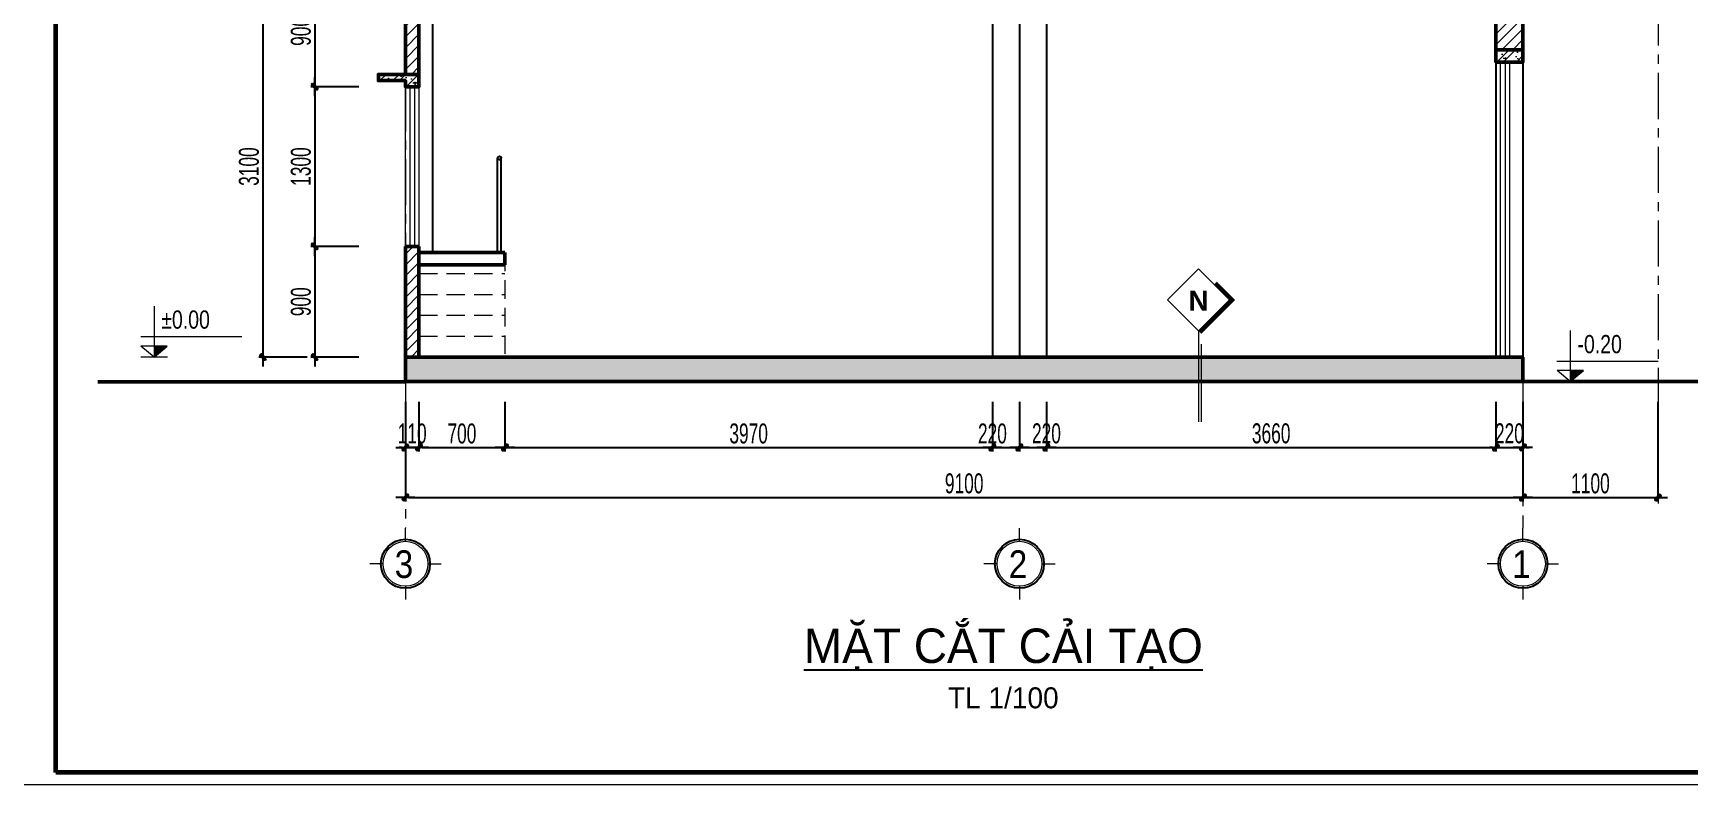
# Model space of a CAD drawing. Header units: millimetres. Extents: x 596422 to 1674380, y -367470 to 58862.
# Drawn here: x 881858 to 895342, y -32063 to -25945 of the extents above; entities that cross this region are included whole.
import ezdxf
from ezdxf.enums import TextEntityAlignment as Align

# ---------------------------------------------------------------- set-up
doc = ezdxf.new("R2010")
doc.units = ezdxf.units.MM
doc.header["$LTSCALE"] = 600
doc.header["$MEASUREMENT"] = 0
doc.linetypes.add('CENTER', pattern=[2, 1.25, -0.25, 0.25, -0.25])
doc.linetypes.add('HIDDEN', pattern=[0.375, 0.25, -0.125])
doc.layers.get('0').update_dxf_attribs({"lineweight": 0})
doc.layers.get('Defpoints').update_dxf_attribs({"lineweight": 0})
for name, color, linetype, lineweight in [('EG Dim', 8, 'Continuous', 18), ('EG Text2', 7, 'Continuous', 18), ('ISO', 33, 'Continuous', 15), ('LC Hatch', 252, 'Continuous', 9), ('LC ISO', 153, 'Continuous', 13), ('LC Net manh', 9, 'Continuous', 5), ('LC Net thay', 7, 'Continuous', 25), ('LC Text1', 3, 'Continuous', 20), ('LC Text2', 7, 'Continuous', 25), ('NET KY HIEU', 31, 'Continuous', 20), ('truc', 76, 'CENTER', 9), ('VAT DUNG TV', 253, 'Continuous', 9), ('wall', 30, 'Continuous', 50)]:
    doc.layers.add(name, color=color, linetype=linetype, lineweight=lineweight)
doc.layers.add('Khungten_LCDI', color=7, linetype='Continuous')
doc.layers.add('Kichthuoc', color=9, linetype='Continuous')
doc.styles.add('CHU THUONG', font='chhbg.shx', dxfattribs={"width": 0.8, "height": 220})
doc.styles.add('CHU TO', font='VHARIALB.TTF')
doc.styles.add('EG 1', font='VHAVANB.TTF')
doc.styles.add('HOATBIF', font='hoatbif.shx', dxfattribs={"width": 0.65})
doc.styles.add('Khungten', font='VHAVAN.TTF', dxfattribs={"width": 0.9, "height": 5000})
doc.styles.add('LC 1', font='VHAVANB.TTF')
doc.styles.add('Title', font='VHAVAN.TTF', dxfattribs={"width": 0.8})
doc.dimstyles.new('1-100', dxfattribs={"dimscale": 300, "dimtxt": 1.2, "dimasz": 0.25, "dimexe": 0.5, "dimexo": 0, "dimgap": 0.3, "dimtad": 1, "dimdec": 0, "dimzin": 0, "dimdsep": 46, "dimtxsty": 'HOATBIF', "dimblk1": 'DOT', "dimblk2": 'DOT', "dimsah": 1, "dimcen": -1, "dimdle": 1, "dimclrd": 256, "dimclre": 256, "dimclrt": 4, "dimadec": 3, "dimazin": 2, "dimtfac": 0.333333, "dimtdec": 0, "dimtix": 1, "dimtmove": 2, "dimatfit": 3, "dimldrblk": 'DOT', "dimfxl": 1, "dimtvp": 0.833333, "dimtolj": 1, "dimtzin": 0, "dimarcsym": 0})

# ---------------------------------------------------------------- blocks, each defined once
blk = doc.blocks.new('TTRUC')
at = {"layer": 'ISO'}
for p, q in [((0, 6.37), (0, 10.13)), ((-6.37, 0), (-10.13, 0)), ((6.37, 0), (10.13, 0)), ((0, -6.37), (0, -10.13))]:
    blk.add_line(p, q, dxfattribs=at)
blk.add_circle((0, 0), 6.37, dxfattribs=at)
at = {"layer": 'Kichthuoc'}
blk.add_circle((0, 0), 6.95, dxfattribs=at)
blk = doc.blocks.new('DOT')
at = {"layer": 'Kichthuoc'}
blk.add_line((-3, 0), (3, 0), dxfattribs=at)
at = {"layer": 'Kichthuoc', "color": 4}
blk.add_line((-1, -1), (1, 1), dxfattribs=at)
blk.add_lwpolyline([(0.5, 1), (-1, -0.5), (-0.5, -1), (1, 0.5)], close=True, dxfattribs=at)
blk = doc.blocks.new('*D506')
at = {"layer": 'Defpoints', "color": 0, "transparency": 16777216}
for p in [(885700, -28946), (889670, -28945), (889670, -29317)]:
    blk.add_point(p, dxfattribs=at)
at = {"layer": 'EG Dim', "lineweight": -2, "transparency": 16777216}
for p, q in [((885700, -28946), (885700, -29350)), ((889670, -28945), (889670, -29350)), ((885726, -29317), (889644, -29317))]:
    blk.add_line(p, q, dxfattribs=at)
at = {"layer": 'EG Dim', "lineweight": -2, "transparency": 16777216, "xscale": 26, "yscale": 26, "zscale": 26, "rotation": 180}
blk.add_blockref('DOT', (885700, -29317), dxfattribs=at)
at = {"layer": 'EG Dim', "lineweight": -2, "transparency": 16777216, "xscale": 26, "yscale": 26, "zscale": 26}
blk.add_blockref('DOT', (889670, -29317), dxfattribs=at)
at = {"layer": 'EG Dim', "color": 4, "transparency": 16777216, "insert": (887685, -29204), "char_height": 162.5, "attachment_point": 5, "style": 'HOATBIF'}
blk.add_mtext('\\A1;3970', dxfattribs=at)
blk = doc.blocks.new('_Dot')
at = {"color": 0, "linetype": 'ByBlock', "lineweight": -2}
blk.add_line((-0.5, 0), (-1, 0), dxfattribs=at)
at = {"color": 0, "linetype": 'ByBlock', "const_width": 0.5}
blk.add_lwpolyline([(-0.25, 0, 1), (0.25, 0, 1)], format="xyb", close=True, dxfattribs=at)
blk = doc.blocks.new('*D498')
at = {"layer": 'Defpoints', "color": 0, "transparency": 16777216}
for p in [(890110, -28945), (893770, -28945), (893770, -29317)]:
    blk.add_point(p, dxfattribs=at)
at = {"layer": 'EG Dim', "lineweight": -2, "transparency": 16777216}
for p, q in [((890110, -28945), (890110, -29349)), ((893770, -28945), (893770, -29349)), ((890136, -29317), (893744, -29317))]:
    blk.add_line(p, q, dxfattribs=at)
at = {"layer": 'EG Dim', "lineweight": -2, "transparency": 16777216, "xscale": 26, "yscale": 26, "zscale": 26, "rotation": 180}
blk.add_blockref('DOT', (890110, -29317), dxfattribs=at)
at = {"layer": 'EG Dim', "lineweight": -2, "transparency": 16777216, "xscale": 26, "yscale": 26, "zscale": 26}
blk.add_blockref('DOT', (893770, -29317), dxfattribs=at)
at = {"layer": 'EG Dim', "color": 4, "transparency": 16777216, "insert": (891940, -29203), "char_height": 162.5, "attachment_point": 5, "style": 'HOATBIF'}
blk.add_mtext('\\A1;3660', dxfattribs=at)
blk = doc.blocks.new('*D499')
at = {"layer": 'Defpoints', "color": 0, "transparency": 16777216}
for p in [(884890, -28946), (893990, -28945), (893990, -29724)]:
    blk.add_point(p, dxfattribs=at)
at = {"layer": 'EG Dim', "lineweight": -2, "transparency": 16777216}
for p, q in [((884890, -28946), (884890, -29756)), ((893990, -28945), (893990, -29756)), ((884916, -29724), (893964, -29724))]:
    blk.add_line(p, q, dxfattribs=at)
at = {"layer": 'EG Dim', "lineweight": -2, "transparency": 16777216, "xscale": 26, "yscale": 26, "zscale": 26, "rotation": 180}
blk.add_blockref('DOT', (884890, -29724), dxfattribs=at)
at = {"layer": 'EG Dim', "lineweight": -2, "transparency": 16777216, "xscale": 26, "yscale": 26, "zscale": 26}
blk.add_blockref('DOT', (893990, -29724), dxfattribs=at)
at = {"layer": 'EG Dim', "color": 4, "transparency": 16777216, "insert": (889440, -29610), "char_height": 162.5, "attachment_point": 5, "style": 'HOATBIF'}
blk.add_mtext('\\A1;9100', dxfattribs=at)
blk = doc.blocks.new('*D500')
at = {"layer": 'Defpoints', "color": 0, "transparency": 16777216}
for p in [(884890, -28946), (885000, -28946), (885000, -29317)]:
    blk.add_point(p, dxfattribs=at)
at = {"layer": 'EG Dim', "lineweight": -2, "transparency": 16777216}
for p, q in [((884890, -28946), (884890, -29350)), ((885000, -28946), (885000, -29350)), ((884864, -29317), (884838, -29317)), ((884890, -29317), (885000, -29317)), ((885026, -29317), (885052, -29317))]:
    blk.add_line(p, q, dxfattribs=at)
at = {"layer": 'EG Dim', "lineweight": -2, "transparency": 16777216, "xscale": 26, "yscale": 26, "zscale": 26}
blk.add_blockref('DOT', (884890, -29317), dxfattribs=at)
at = {"layer": 'EG Dim', "lineweight": -2, "transparency": 16777216, "xscale": 26, "yscale": 26, "zscale": 26, "rotation": 180}
blk.add_blockref('DOT', (885000, -29317), dxfattribs=at)
at = {"layer": 'EG Dim', "color": 4, "transparency": 16777216, "insert": (884945, -29204), "char_height": 162.5, "attachment_point": 5, "style": 'HOATBIF'}
blk.add_mtext('\\A1;110', dxfattribs=at)
blk = doc.blocks.new('*D501')
at = {"layer": 'Defpoints', "color": 0, "transparency": 16777216}
for p in [(893770, -28945), (893990, -28945), (893990, -29317)]:
    blk.add_point(p, dxfattribs=at)
at = {"layer": 'EG Dim', "lineweight": -2, "transparency": 16777216}
for p, q in [((893770, -28945), (893770, -29349)), ((893990, -28945), (893990, -29349)), ((893744, -29317), (893718, -29317)), ((893770, -29317), (893990, -29317)), ((894016, -29317), (894042, -29317))]:
    blk.add_line(p, q, dxfattribs=at)
at = {"layer": 'EG Dim', "lineweight": -2, "transparency": 16777216, "xscale": 26, "yscale": 26, "zscale": 26}
blk.add_blockref('DOT', (893770, -29317), dxfattribs=at)
at = {"layer": 'EG Dim', "lineweight": -2, "transparency": 16777216, "xscale": 26, "yscale": 26, "zscale": 26, "rotation": 180}
blk.add_blockref('DOT', (893990, -29317), dxfattribs=at)
at = {"layer": 'EG Dim', "color": 4, "transparency": 16777216, "insert": (893880, -29203), "char_height": 162.5, "attachment_point": 5, "style": 'HOATBIF'}
blk.add_mtext('\\A1;220', dxfattribs=at)
blk = doc.blocks.new('*D502')
at = {"layer": 'Defpoints', "color": 0, "transparency": 16777216}
for p in [(889670, -28945), (889890, -28945), (889890, -29317)]:
    blk.add_point(p, dxfattribs=at)
at = {"layer": 'EG Dim', "lineweight": -2, "transparency": 16777216}
for p, q in [((889670, -28945), (889670, -29350)), ((889890, -28945), (889890, -29350)), ((889696, -29317), (889864, -29317))]:
    blk.add_line(p, q, dxfattribs=at)
at = {"layer": 'EG Dim', "lineweight": -2, "transparency": 16777216, "xscale": 26, "yscale": 26, "zscale": 26, "rotation": 180}
blk.add_blockref('DOT', (889670, -29317), dxfattribs=at)
at = {"layer": 'EG Dim', "lineweight": -2, "transparency": 16777216, "xscale": 26, "yscale": 26, "zscale": 26}
blk.add_blockref('DOT', (889890, -29317), dxfattribs=at)
at = {"layer": 'EG Dim', "color": 4, "transparency": 16777216, "insert": (889670, -29204), "char_height": 162.5, "attachment_point": 5, "style": 'HOATBIF'}
blk.add_mtext('\\A1;220', dxfattribs=at)
blk = doc.blocks.new('*D503')
at = {"layer": 'Defpoints', "color": 0, "transparency": 16777216}
for p in [(885000, -28946), (885700, -28946), (885700, -29317)]:
    blk.add_point(p, dxfattribs=at)
at = {"layer": 'EG Dim', "lineweight": -2, "transparency": 16777216}
for p, q in [((885000, -28946), (885000, -29350)), ((885700, -28946), (885700, -29350)), ((885026, -29317), (885674, -29317))]:
    blk.add_line(p, q, dxfattribs=at)
at = {"layer": 'EG Dim', "lineweight": -2, "transparency": 16777216, "xscale": 26, "yscale": 26, "zscale": 26, "rotation": 180}
blk.add_blockref('DOT', (885000, -29317), dxfattribs=at)
at = {"layer": 'EG Dim', "lineweight": -2, "transparency": 16777216, "xscale": 26, "yscale": 26, "zscale": 26}
blk.add_blockref('DOT', (885700, -29317), dxfattribs=at)
at = {"layer": 'EG Dim', "color": 4, "transparency": 16777216, "insert": (885350, -29204), "char_height": 162.5, "attachment_point": 5, "style": 'HOATBIF'}
blk.add_mtext('\\A1;700', dxfattribs=at)
blk = doc.blocks.new('*D504')
at = {"layer": 'Defpoints', "color": 0, "transparency": 16777216}
for p in [(889890, -28945), (890110, -28945), (890110, -29317)]:
    blk.add_point(p, dxfattribs=at)
at = {"layer": 'EG Dim', "lineweight": -2, "transparency": 16777216}
for p, q in [((889890, -28945), (889890, -29350)), ((890110, -28945), (890110, -29350)), ((889916, -29317), (890084, -29317))]:
    blk.add_line(p, q, dxfattribs=at)
at = {"layer": 'EG Dim', "lineweight": -2, "transparency": 16777216, "xscale": 26, "yscale": 26, "zscale": 26, "rotation": 180}
blk.add_blockref('DOT', (889890, -29317), dxfattribs=at)
at = {"layer": 'EG Dim', "lineweight": -2, "transparency": 16777216, "xscale": 26, "yscale": 26, "zscale": 26}
blk.add_blockref('DOT', (890110, -29317), dxfattribs=at)
at = {"layer": 'EG Dim', "color": 4, "transparency": 16777216, "insert": (890110, -29203), "char_height": 162.5, "attachment_point": 5, "style": 'HOATBIF'}
blk.add_mtext('\\A1;220', dxfattribs=at)
blk = doc.blocks.new('LCDI-new')
at = {"layer": 'Defpoints', "lineweight": 0}
blk.add_lwpolyline([(-1626044.71, 488105.01), (-1626044.71, 488402.01), (-1625624.71, 488402.01), (-1625624.71, 488105.01)], close=True, dxfattribs=at)
at = {"layer": 'Khungten_LCDI', "color": 5, "lineweight": 60}
blk.add_lwpolyline([(-1626032.71, 488107.01), (-1626032.71, 488400.01), (-1625626.71, 488400.01), (-1625626.71, 488107.01)], close=True, dxfattribs=at)
at = {"color": 2, "style": 'Title', "width": 1.824646}
for tag, p, p2 in [('TENBANVE1', (-1625663.58, 488164.65), (-1625629.32, 488164.65)), ('TENBANVE2', (-1625663.58, 488157.89), (-1625629.32, 488157.89))]:
    blk.add_attdef(tag, text='', height=2.5, dxfattribs=at).set_placement(p, p2, align=Align.FIT)
at = {"color": 7, "style": 'Khungten', "width": 0.8}
for tag, p in [('REVISION', (-1625637.72, 488146.05)), ('NGAYHT', (-1625637.25, 488137.42))]:
    blk.add_attdef(tag, text='', height=2, dxfattribs=at).set_placement(p, align=Align.CENTER)
at = {"color": 2, "style": 'Title', "width": 0.7}
blk.add_attdef('SOBANVE', text='', height=2.5, dxfattribs=at).set_placement((-1625637.09, 488114.55), align=Align.CENTER)
blk = doc.blocks.new('TIEUDE1')
at = {"layer": 'EG Text2', "color": 7, "style": 'EG 1'}
blk.add_attdef('TIªU§Ò', text='', height=5, dxfattribs=at).set_placement((0, 0), align=Align.BOTTOM_CENTER)
blk.add_attdef('TL', text='', height=3, dxfattribs=at).set_placement((0, -2), align=Align.TOP_CENTER)
blk = doc.blocks.new('*D511')
at = {"layer": 'Defpoints', "color": 0, "transparency": 16777216}
for p in [(884511, -25481), (883730, -28581), (884089, -28581)]:
    blk.add_point(p, dxfattribs=at)
at = {"layer": 'EG Dim', "lineweight": -2, "transparency": 16777216}
for p, q in [((884511, -25481), (883697, -25481)), ((883730, -25507), (883730, -28555)), ((884089, -28581), (883697, -28581))]:
    blk.add_line(p, q, dxfattribs=at)
at = {"layer": 'EG Dim', "lineweight": -2, "transparency": 16777216, "xscale": 26, "yscale": 26, "zscale": 26}
for p, rotation in [((883730, -25481), 90), ((883730, -28581), 270)]:
    blk.add_blockref('DOT', p, dxfattribs=dict(at, rotation=rotation))
at = {"layer": 'EG Dim', "color": 4, "transparency": 16777216, "insert": (883616, -27031), "char_height": 162.5, "attachment_point": 5, "rotation": 90, "style": 'HOATBIF'}
blk.add_mtext('\\A1;3100', dxfattribs=at)
blk = doc.blocks.new('*D514')
at = {"layer": 'Defpoints', "color": 0, "transparency": 16777216}
for p in [(884511, -27681), (884152, -28581), (884511, -28581)]:
    blk.add_point(p, dxfattribs=at)
at = {"layer": 'EG Dim', "lineweight": -2, "transparency": 16777216}
for p, q in [((884511, -27681), (884120, -27681)), ((884152, -27707), (884152, -28555)), ((884511, -28581), (884120, -28581))]:
    blk.add_line(p, q, dxfattribs=at)
at = {"layer": 'EG Dim', "lineweight": -2, "transparency": 16777216, "xscale": 26, "yscale": 26, "zscale": 26}
for p, rotation in [((884152, -27681), 90), ((884152, -28581), 270)]:
    blk.add_blockref('DOT', p, dxfattribs=dict(at, rotation=rotation))
at = {"layer": 'EG Dim', "color": 4, "transparency": 16777216, "insert": (884039, -28131), "char_height": 162.5, "attachment_point": 5, "rotation": 90, "style": 'HOATBIF'}
blk.add_mtext('\\A1;900', dxfattribs=at)
blk = doc.blocks.new('*D515')
at = {"layer": 'Defpoints', "color": 0, "transparency": 16777216}
for p in [(884511, -26381), (884152, -27681), (884511, -27681)]:
    blk.add_point(p, dxfattribs=at)
at = {"layer": 'EG Dim', "lineweight": -2, "transparency": 16777216}
for p, q in [((884511, -26381), (884120, -26381)), ((884152, -26407), (884152, -27655)), ((884511, -27681), (884120, -27681))]:
    blk.add_line(p, q, dxfattribs=at)
at = {"layer": 'EG Dim', "lineweight": -2, "transparency": 16777216, "xscale": 26, "yscale": 26, "zscale": 26}
for p, rotation in [((884152, -26381), 90), ((884152, -27681), 270)]:
    blk.add_blockref('DOT', p, dxfattribs=dict(at, rotation=rotation))
at = {"layer": 'EG Dim', "color": 4, "transparency": 16777216, "insert": (884039, -27031), "char_height": 162.5, "attachment_point": 5, "rotation": 90, "style": 'HOATBIF'}
blk.add_mtext('\\A1;1300', dxfattribs=at)
blk = doc.blocks.new('*D516')
at = {"layer": 'Defpoints', "color": 0, "transparency": 16777216}
for p in [(884511, -25481), (884152, -26381), (884511, -26381)]:
    blk.add_point(p, dxfattribs=at)
at = {"layer": 'EG Dim', "lineweight": -2, "transparency": 16777216}
for p, q in [((884511, -25481), (884120, -25481)), ((884152, -25507), (884152, -26355)), ((884511, -26381), (884120, -26381))]:
    blk.add_line(p, q, dxfattribs=at)
at = {"layer": 'EG Dim', "lineweight": -2, "transparency": 16777216, "xscale": 26, "yscale": 26, "zscale": 26}
for p, rotation in [((884152, -25481), 90), ((884152, -26381), 270)]:
    blk.add_blockref('DOT', p, dxfattribs=dict(at, rotation=rotation))
at = {"layer": 'EG Dim', "color": 4, "transparency": 16777216, "insert": (884039, -25931), "char_height": 162.5, "attachment_point": 5, "rotation": 90, "style": 'HOATBIF'}
blk.add_mtext('\\A1;900', dxfattribs=at)
blk = doc.blocks.new('coss')
at = {"layer": 'NET KY HIEU', "color": 7}
for p, q in [((0, 544), (0, 0)), ((938, 215), (-142, 215)), ((0, 0), (-141, 117)), ((141, 117), (-141, 117)), ((0, 0), (141, 117))]:
    blk.add_line(p, q, dxfattribs=at)
at = {"layer": 'NET KY HIEU', "color": 1, "ltscale": 600}
blk.add_line((142, 0), (-142, 0), dxfattribs=at)
at = {"layer": 'NET KY HIEU', "ltscale": 600}
blk.add_solid([(0, 0), (0, 117), (141, 117)], dxfattribs=at)
at = {"layer": 'NET KY HIEU', "color": 4, "style": 'CHU THUONG', "width": 0.8}
blk.add_attdef('%%P0.000', text='', height=195, dxfattribs=at).set_placement((77, 400), align=Align.MIDDLE_LEFT)
blk = doc.blocks.new('*D532')
at = {"layer": 'Defpoints', "color": 0, "transparency": 16777216}
for p in [(893990, -28946), (895090, -28946), (895090, -29724)]:
    blk.add_point(p, dxfattribs=at)
at = {"layer": 'EG Dim', "lineweight": -2, "transparency": 16777216}
for p, q in [((893990, -28946), (893990, -29756)), ((895090, -28946), (895090, -29756)), ((894016, -29724), (895064, -29724))]:
    blk.add_line(p, q, dxfattribs=at)
at = {"layer": 'EG Dim', "lineweight": -2, "transparency": 16777216, "xscale": 26, "yscale": 26, "zscale": 26, "rotation": 180}
blk.add_blockref('DOT', (893990, -29724), dxfattribs=at)
at = {"layer": 'EG Dim', "lineweight": -2, "transparency": 16777216, "xscale": 26, "yscale": 26, "zscale": 26}
blk.add_blockref('DOT', (895090, -29724), dxfattribs=at)
at = {"layer": 'EG Dim', "color": 4, "transparency": 16777216, "insert": (894540, -29610), "char_height": 162.5, "attachment_point": 5, "style": 'HOATBIF'}
blk.add_mtext('\\A1;1100', dxfattribs=at)
blk = doc.blocks.new('*U238')
at = {"layer": 'NET KY HIEU', "color": 1, "lineweight": -2, "ltscale": 600}
blk.add_line((30, -145), (30, -1009), dxfattribs=at)
blk.add_wipeout([(0, 688), (-344, 344), (0, 0), (344, 344)])
at = {"layer": 'NET KY HIEU', "color": 7, "lineweight": -2, "ltscale": 600}
blk.add_line((0, 0), (0, -1009), dxfattribs=at)
at = {"layer": 'NET KY HIEU', "color": 7, "linetype": 'Continuous', "lineweight": -2}
blk.add_lwpolyline([(0, 0), (344, 344), (0, 688), (-344, 344)], close=True, dxfattribs=at)
at = {"layer": 'NET KY HIEU', "linetype": 'Continuous', "lineweight": -2, "const_width": 44.2}
blk.add_lwpolyline([(16, -16), (375, 344), (188, 532)], dxfattribs=at)
at = {"layer": 'NET KY HIEU', "color": 4, "lineweight": -2, "style": 'CHU TO'}
blk.add_attdef('N1', text='', height=221, dxfattribs=at).set_placement((0, 336), align=Align.MIDDLE)

msp = doc.modelspace()

# ---------------------------------------------------------------- hatches: boundary and pattern name
at = {"layer": 'LC Hatch', "ltscale": 2}
h = msp.add_hatch(dxfattribs=at)
h.set_pattern_fill('ANSI31', color=256, scale=500, double=1)
h.set_pattern_definition([(45, (-750189.375, -217780.35), (-44.1941738, 44.1941738), [])])
h.paths.add_polyline_path([(893770.3, -26081.1), (893990.1, -26081.1), (893990.2, -25581.1), (893770.3, -25581.1)])
h = msp.add_hatch(dxfattribs=at)
h.set_pattern_fill('ANSI31', color=256, scale=500, double=1)
h.set_pattern_definition([(45, (-759069.455, -217980.35), (-44.1941738, 44.1941738), [])])
h.paths.add_polyline_path([(884890.2, -26281.1), (885000.2, -26281.1), (885000.2, -25781.1), (884890.2, -25781.1)])
h.paths.add_polyline_path([(885000.2, -27681.1), (884890.2, -27681.1), (884890.2, -28581.1), (885000.2, -28581.1)])
at = {"layer": 'LC Hatch'}
h = msp.add_hatch(dxfattribs=at)
h.set_pattern_fill('AR-CONC', color=256, scale=20)
h.set_pattern_definition([(50, (167302.02, 200), (143.452037, -12.550427), [15, -165]), (355, (167302.02, 200), (-27.750267, 150.438427), [12, -132]), (100.4514, (167313.98, 198.95), (115.701876, 137.887908), [12.748038, -140.228422]), (46.1842, (167302.02, 240), (213.44821, -33.103803), [22.5, -247.5]), (96.6356, (167319.81, 237.24), (186.93254, 194.823574), [19.12206, -210.3426]), (351.1842, (167302.02, 240), (186.93239, 194.82372), [18, -198]), (21, (167322.02, 230), (119.38141, -80.523778), [15, -165]), (326, (167322.02, 230), (48.663066, 145.03001), [12, -132]), (71.4514, (167331.97, 223.29), (168.044526, 64.5061), [12.748038, -140.228422]), (37.5, (167302.024, 200), (2.431971, 66.5787708), [0, -130.4, 0, -134, 0, -132.5]), (7.5, (167302.02, 200), (52.6139075, 78.8823424), [0, -76.4, 0, -127.4, 0, -50.5]), (327.5, (167257.424, 200), (106.7644872, -4.5109743), [0, -50, 0, -156, 0, -207]), (317.5, (167237.42, 200), (116.637234, 20.020996), [0, -65, 0, -103.6, 0, -147])])
h.paths.add_polyline_path([(893770.2, -26081.1), (893770.2, -26131.1), (893770.3, -26131.1), (893770.2, -26181.1), (893990.1, -26181.1), (893990.1, -26081.1)])
h = msp.add_hatch(dxfattribs=at)
h.set_pattern_fill('THEP', color=256, scale=300)
h.set_pattern_definition([(45, (167302.02, 200), (-79.549513, 79.549513), []), (45, (167355.06, 200), (-79.549513, 79.549513), [])])
h.paths.add_polyline_path([(893770.2, -26081.1), (893770.2, -26131.1), (893770.3, -26131.1), (893770.2, -26181.1), (893990.1, -26181.1), (893990.1, -26081.1)])
h = msp.add_hatch(dxfattribs=at)
h.set_pattern_fill('AR-CONC', color=256, scale=20)
h.set_pattern_definition([(50, (158421.94, 0), (143.452037, -12.550427), [15, -165]), (355, (158421.94, 0), (-27.750267, 150.438427), [12, -132]), (100.4514, (158433.9, -1.05), (115.701876, 137.887908), [12.748038, -140.228422]), (46.1842, (158421.94, 40), (213.44821, -33.103803), [22.5, -247.5]), (96.6356, (158439.73, 37.24), (186.93254, 194.823574), [19.12206, -210.3426]), (351.1842, (158421.94, 40), (186.93239, 194.82372), [18, -198]), (21, (158441.94, 30), (119.38141, -80.523778), [15, -165]), (326, (158441.94, 30), (48.663066, 145.03001), [12, -132]), (71.4514, (158451.89, 23.29), (168.044526, 64.5061), [12.748038, -140.228422]), (37.5, (158421.943, 0), (2.431971, 66.5787708), [0, -130.4, 0, -134, 0, -132.5]), (7.5, (158421.94, 0), (52.6139075, 78.8823424), [0, -76.4, 0, -127.4, 0, -50.5]), (327.5, (158377.343, 0), (106.7644872, -4.5109743), [0, -50, 0, -156, 0, -207]), (317.5, (158357.34, 0), (116.637234, 20.020996), [0, -65, 0, -103.6, 0, -147])])
h.paths.add_polyline_path([(885000.2, -26331.1), (885000.2, -26381.1), (884890.2, -26381.1), (884890.2, -26331.1), (884670.2, -26331.1), (884670.2, -26281.1), (885000.2, -26281.1)])
h = msp.add_hatch(dxfattribs=at)
h.set_pattern_fill('THEP', color=256, scale=300)
h.set_pattern_definition([(45, (158421.94, 0), (-79.549513, 79.549513), []), (45, (158474.98, 0), (-79.549513, 79.549513), [])])
h.paths.add_polyline_path([(885000.2, -26331.1), (885000.2, -26381.1), (884890.2, -26381.1), (884890.2, -26331.1), (884670.2, -26331.1), (884670.2, -26281.1), (885000.2, -26281.1)])
h = msp.add_hatch(dxfattribs=at)
h.set_pattern_fill('AR-CONC', color=256, scale=20)
h.set_pattern_definition([(50, (157244.68, 0), (143.452037, -12.550427), [15, -165]), (355, (157244.68, 0), (-27.750267, 150.438427), [12, -132]), (100.4514, (157256.63, -1.05), (115.701876, 137.887908), [12.748038, -140.228422]), (46.1842, (157244.68, 40), (213.44821, -33.103803), [22.5, -247.5]), (96.6356, (157262.47, 37.24), (186.93254, 194.823574), [19.12206, -210.3426]), (351.1842, (157244.68, 40), (186.93239, 194.82372), [18, -198]), (21, (157264.68, 30), (119.38141, -80.523778), [15, -165]), (326, (157264.68, 30), (48.663066, 145.03001), [12, -132]), (71.4514, (157274.63, 23.29), (168.044526, 64.5061), [12.748038, -140.228422]), (37.5, (157244.68, 0), (2.431971, 66.5787708), [0, -130.4, 0, -134, 0, -132.5]), (7.5, (157244.68, 0), (52.6139075, 78.8823424), [0, -76.4, 0, -127.4, 0, -50.5]), (327.5, (157200.08, 0), (106.7644872, -4.5109743), [0, -50, 0, -156, 0, -207]), (317.5, (157180.08, 0), (116.637234, 20.020996), [0, -65, 0, -103.6, 0, -147])])
h.paths.add_polyline_path([(893990.3, -28581.1), (884890.2, -28581.1), (884890.2, -28781.1), (893990.3, -28780.7)])

# ---------------------------------------------------------------- linework, layer by layer
at = {"layer": 'LC Net manh', "linetype": 'HIDDEN'}
for p, q in [((885700.2, -27731.1), (885700.2, -28581.1)), ((885000.2, -27901.1), (885700.2, -27901.1)), ((885000.2, -28071.1), (885700.2, -28071.1)), ((885000.2, -28241.1), (885700.2, -28241.1)), ((885000.2, -28411.1), (885700.2, -28411.1))]:
    msp.add_line(p, q, dxfattribs=at)
at = {"layer": 'LC Net thay'}
for p, q in [((890110.1, -25581.1), (890110.1, -28581.1)), ((893770.2, -25581.1), (893770.2, -28581.1)), ((893990.2, -25581.1), (893990.2, -28581.1)), ((885110.2, -25781.1), (885110.2, -27731.1)), ((889670.1, -25781), (889670.1, -28581.1)), ((889890.1, -25781), (889890.1, -28581.1)), ((885640.2, -27731.1), (885640.2, -26961.1)), ((885670.2, -27731.1), (885670.2, -26961.1))]:
    msp.add_line(p, q, dxfattribs=at)
msp.add_circle((885655.2, -26961.1), 15, dxfattribs=at)
at = {"layer": 'truc', "ltscale": 0.5}
for p, q in [((893989.9, -19069.4), (893990.3, -29972.7)), ((895089.9, -19069.4), (895090.3, -29772.7)), ((884889.9, -19169.4), (884890.3, -29972.7))]:
    msp.add_line(p, q, dxfattribs=at)
at = {"layer": 'VAT DUNG TV'}
for p, q in [((893805.2, -26181.1), (893805.2, -28581.1)), ((893845.2, -26181.1), (893845.2, -28581.1)), ((884925.2, -26381.1), (884925.2, -27681.1)), ((884965.2, -26381.1), (884965.2, -27681.1))]:
    msp.add_line(p, q, dxfattribs=at)
for points in [[(893770.2, -26181.1), (893880.2, -26181.1), (893880.2, -28581.1), (893770.2, -28581.1)], [(884890.2, -26381.1), (885000.2, -26381.1), (885000.2, -27681.1), (884890.2, -27681.1)]]:
    msp.add_lwpolyline(points, close=True, dxfattribs=at)
at = {"layer": 'wall'}
for p, q in [((893770.2, -26181.1), (893990.2, -26181.1)), ((884890.2, -26381.1), (885000.2, -26381.1)), ((884890.2, -27681.1), (885000.2, -27681.1)), ((885000.2, -27731.1), (885700.2, -27731.1)), ((885700.2, -27831.1), (885700.2, -27731.1)), ((885000.2, -27831.1), (885700.2, -27831.1)), ((884890.2, -28581.1), (893990.3, -28581.1)), ((884890.3, -28781.1), (884890.2, -28581.1)), ((893990.3, -28780.7), (893990.3, -28581.1)), ((882384.4, -28782.9), (884890.3, -28782.9)), ((884890.3, -28781.1), (893990.3, -28780.7)), ((893990.3, -28780.7), (896496.2, -28780.7))]:
    msp.add_line(p, q, dxfattribs=at)
for points in [[(893990.3, -26081.1), (893990.1, -25581.1), (893770.1, -25581.1), (893770.3, -26081.1)], [(885000.2, -26281.1), (885000.2, -25781.1), (884890.2, -25781.1), (884890.2, -26281.1)], [(884890.2, -27681.1), (884890.2, -28581.1), (885000.2, -28581.1), (885000.2, -27681.1)]]:
    msp.add_lwpolyline(points, dxfattribs=at)
for points in [[(893990.3, -26131.1), (893990.3, -26181.1), (893770.2, -26181.1), (893770.3, -26131.1), (893770.2, -26131.1), (893770.2, -26081.1), (893990.3, -26081.1)], [(885000.2, -26331.1), (885000.2, -26381.1), (884890.2, -26381.1), (884890.2, -26331.1), (884670.2, -26331.1), (884670.2, -26281.1), (885000.2, -26281.1)]]:
    msp.add_lwpolyline(points, close=True, dxfattribs=at)

# ---------------------------------------------------------------- block references
ref = msp.add_blockref('coss', (882843.2, -28581.1), dxfattribs=dict(xscale=0.7619999999999999, yscale=0.7619999999999999, zscale=0.7619999999999999))
ref.add_attrib('%%P0.000', '%%P0.00', dxfattribs={"layer": 'NET KY HIEU', "color": 3, "height": 148.3, "style": 'CHU THUONG', "width": 0.8}).set_placement((882901.8, -28276), align=Align.MIDDLE_LEFT)
ref = msp.add_blockref('coss', (894375.7, -28780.7), dxfattribs=dict(xscale=0.7619999999999999, yscale=0.7619999999999999, zscale=0.7619999999999999))
ref.add_attrib('%%P0.000', '-0.20', dxfattribs={"layer": 'NET KY HIEU', "color": 3, "height": 148.3, "style": 'CHU THUONG', "width": 0.8}).set_placement((894434.3, -28475.7), align=Align.MIDDLE_LEFT)
at = {"layer": 'Kichthuoc', "xscale": 50.00000000005321, "yscale": 50.00000000005321, "zscale": 50.00000000005321}
msp.add_blockref('LCDI-new', (82183678.8, -24437313), dxfattribs=at)
at = {"layer": 'LC ISO', "xscale": 28.69141044115101, "yscale": 28.69141044115101, "zscale": 28.69141044115101}
for p in [(884890.3, -30263.4), (889890.3, -30263.4), (893990.3, -30263.4)]:
    msp.add_blockref('TTRUC', p, dxfattribs=at)
at = {"layer": 'LC Text2'}
ref = msp.add_blockref('TIEUDE1', (889758.7, -31155), dxfattribs=dict(at, xscale=56.93620215211323, yscale=56.93620215211323, zscale=56.93620215211323))
ref.add_attrib('TIªU§Ò', '%%UmÆt c¾t c¶I T¹O', dxfattribs={"color": 7, "height": 280.377, "style": 'LC 1'}).set_placement((889758.7, -31155), align=Align.BOTTOM_CENTER)
ref.add_attrib('TL', 'TL 1/100', dxfattribs={"color": 7, "height": 170.81, "style": 'LC 1'}).set_placement((889758.7, -31268.9), align=Align.TOP_CENTER)

# ---------------------------------------------------------------- texts
at = {"layer": 'LC Text1', "ltscale": 0.2, "style": 'LC 1', "width": 0.9}
for s, p in [('3', (884878.2, -30446.2)), ('2', (889878.2, -30446.2)), ('1', (893978.2, -30446.2))]:
    msp.add_text(s, height=224.7, dxfattribs=at).set_placement(p, align=Align.BOTTOM_CENTER)

# ---------------------------------------------------------------- dimensions: what is measured, and where the dimension line sits
at = {"layer": 'EG Dim'}
for base, p1, p2, picture, middle in [((883730, -28581.1), (884511, -25481.1), (884088.7, -28581.1), '*D511', (883616.2, -27031.1)), ((884152.3, -26381.1), (884511, -25481.1), (884511, -26381.1), '*D516', (884038.6, -25931.1)), ((884152.3, -27681.1), (884511, -26381.1), (884511, -27681.1), '*D515', (884038.6, -27031.1)), ((884152.3, -28581.1), (884511, -27681.1), (884511, -28581.1), '*D514', (884038.6, -28131.1))]:
    dim = msp.add_linear_dim(base=base, p1=p1, p2=p2, angle=90, dimstyle='1-100', override={"dimscale": 65, "dimtxt": 2.5, "dimasz": 0.4, "dimgap": 0.5}, dxfattribs=at)
    dim.commit()
    dim.dimension.update_dxf_attribs({"geometry": picture, "text_midpoint": middle})
for base, p1, p2, picture, middle in [((885000.2, -29317.4), (884890.2, -28945.8), (885000.2, -28945.8), '*D500', (884945.2, -29203.7)), ((893990.2, -29723.7), (884890.2, -28945.8), (893990.2, -28945.3), '*D499', (889440.2, -29609.9)), ((885700.1, -29317.4), (885000.2, -28945.8), (885700.1, -28945.8), '*D503', (885350.2, -29203.7)), ((889670.2, -29317.4), (885700.1, -28945.8), (889670.2, -28945.4), '*D506', (887685.2, -29203.7)), ((893770.2278, -29316.9953), (890109.7465, -28945.309), (893770.2278, -28944.955), '*D498', (891939.9872, -29203.2453)), ((893990.2, -29316.6), (893770.2, -28945), (893990.2, -28945), '*D501', (893880.2, -29202.9)), ((895090.3, -29723.7), (893990.2, -28945.8), (895090.3, -28945.6), '*D532', (894540.3, -29609.9))]:
    dim = msp.add_linear_dim(base=base, p1=p1, p2=p2, dimstyle='1-100', override={"dimscale": 65, "dimtxt": 2.5, "dimasz": 0.4, "dimgap": 0.5}, dxfattribs=at)
    dim.commit()
    dim.dimension.update_dxf_attribs({"geometry": picture, "text_midpoint": middle})
for base, p1, p2, picture, middle in [((889890.2, -29317.4), (889670.2, -28945.4), (889890.2, -28945.4), '*D502', (889670.2, -29203.7)), ((890109.7465, -29317.0825), (889890.2194, -28945.3962), (890109.7465, -28945.0421), '*D504', (890109.7465, -29203.3325))]:
    dim = msp.add_linear_dim(base=base, p1=p1, p2=p2, dimstyle='1-100', override={"dimscale": 65, "dimtxt": 2.5, "dimasz": 0.4, "dimgap": 0.5}, dxfattribs=at)
    dim.commit()
    dim.dimension.update_dxf_attribs({"geometry": picture, "text_midpoint": middle, "dimtype": 160})

# ---------------------------------------------------------------- next in the draw order: block references
at = {"xscale": 0.7333333333604968, "yscale": 0.7333333333604968, "zscale": 0.7333333333604968}
msp.add_blockref('*U238', (891348.5, -28368.9), dxfattribs=at).add_auto_attribs({'N1': 'n'})

doc.saveas('drawing.dxf')
